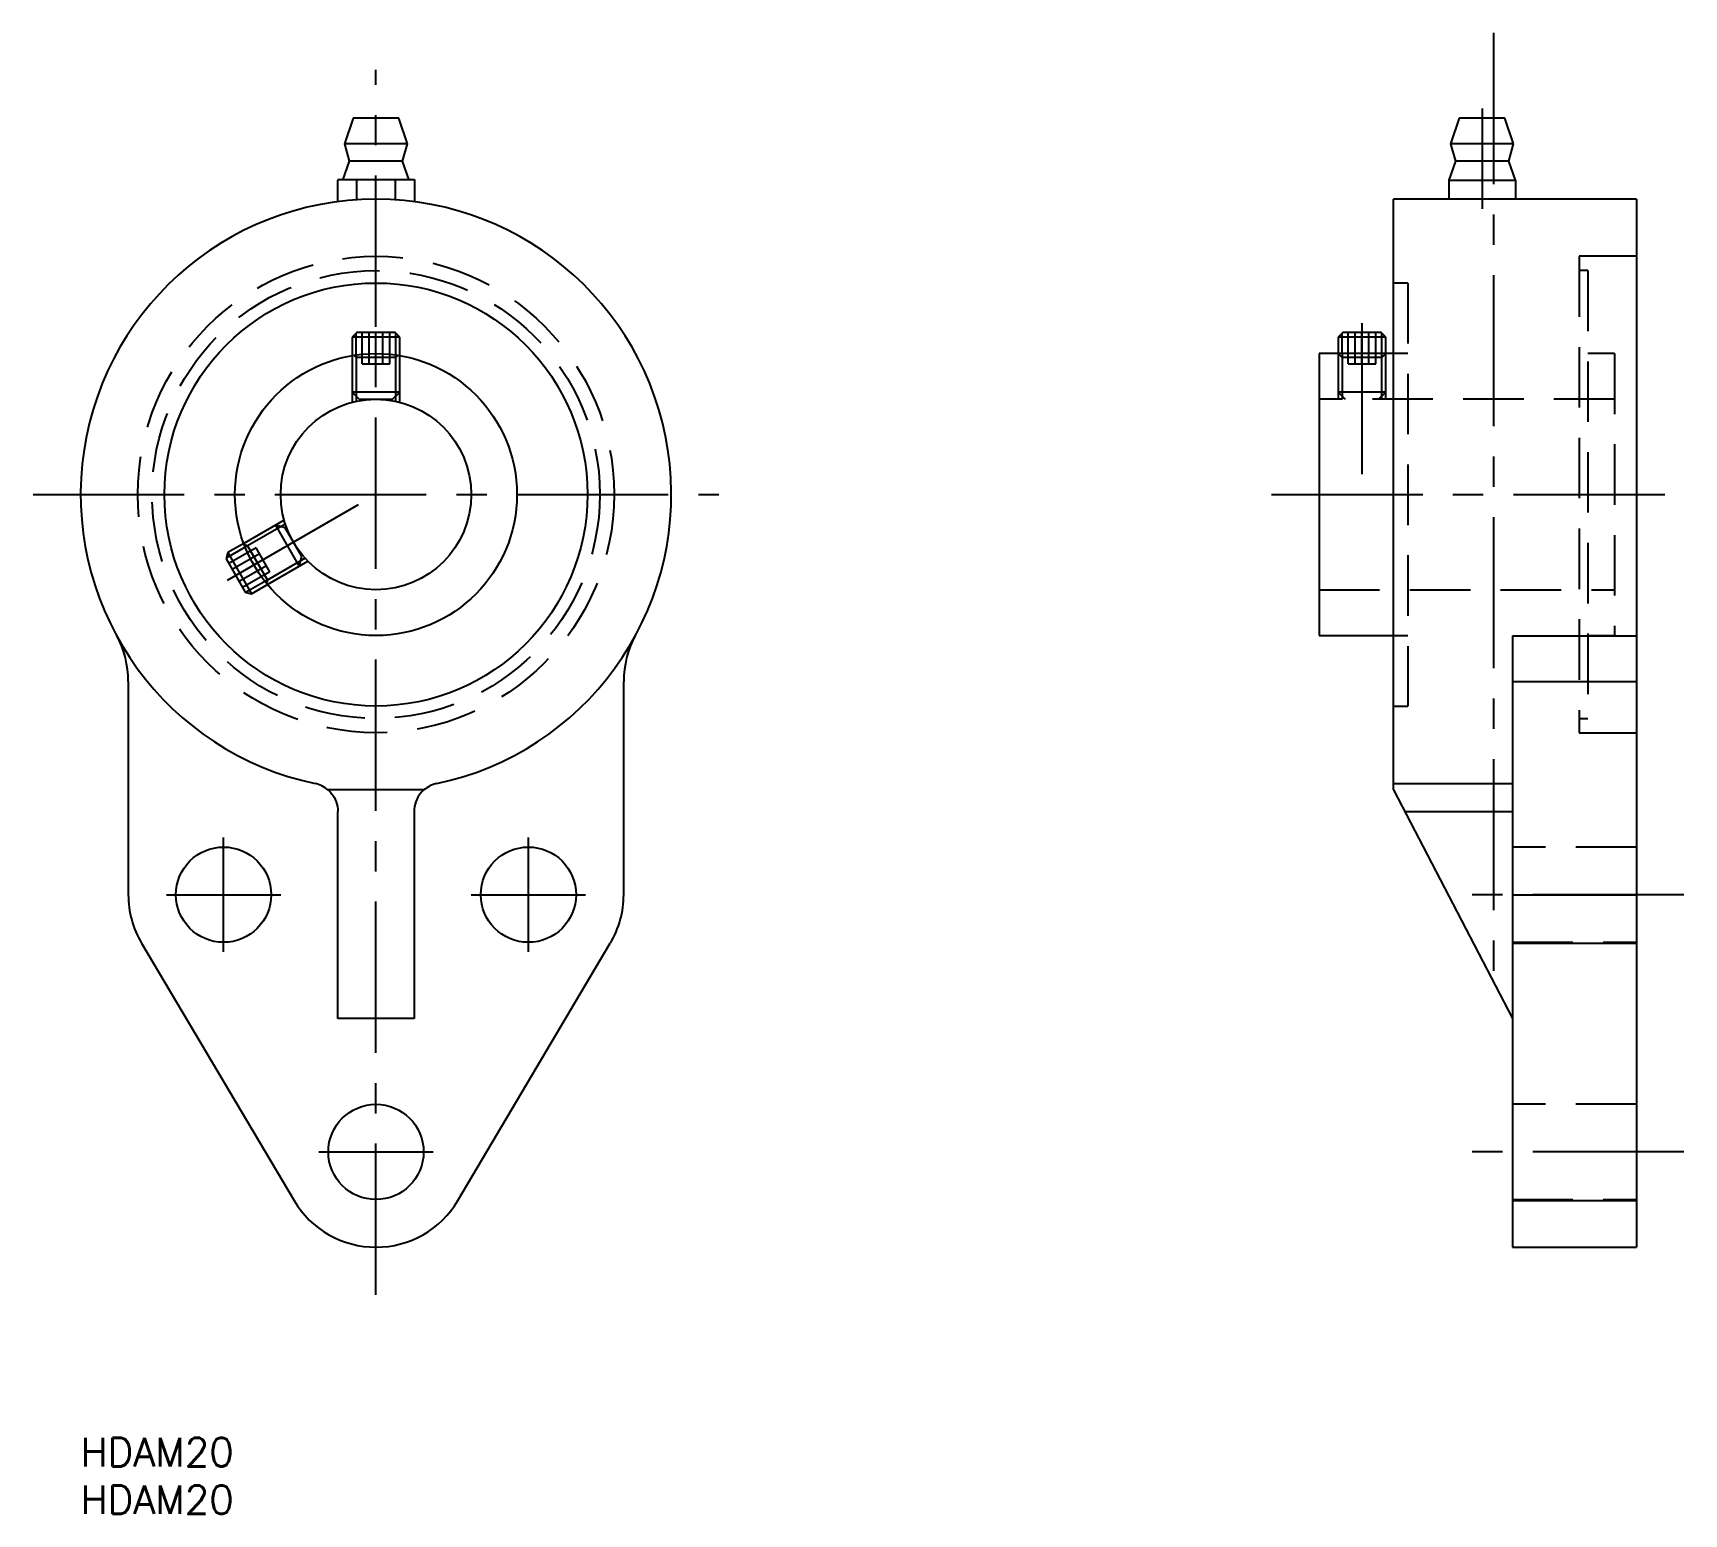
# Model space of a CAD drawing. Extents: x -5 to 168, y -8 to 147.
import ezdxf

# ---------------------------------------------------------------- set-up
doc = ezdxf.new("R2010")
doc.units = 0
doc.header["$LTSCALE"] = 0.5
doc.linetypes.add('CENTER', pattern=[50.8, 31.75, -6.35, 6.35, -6.35])
doc.linetypes.add('DASHED', pattern=[19.05, 12.7, -6.35])
for name, color, linetype in [('MSM_CENTER', 1, 'CENTER'), ('MSM_CONTINUOUS', 7, 'CONTINUOUS'), ('MSM_DASHED', 4, 'DASHED'), ('MSM_NARROW', 5, 'CONTINUOUS'), ('MSM_PART_NUMBER', 7, 'CONTINUOUS')]:
    doc.layers.add(name, color=color, linetype=linetype)
doc.styles.get("Standard").update_dxf_attribs({"font": 'txt.shx', "height": 3, "bigfont": 'bigfont.shx'})

msp = doc.modelspace()

# ---------------------------------------------------------------- linework, layer by layer
at = {"layer": 'MSM_CENTER'}
for p, q in [((148.3, 147.44), (148.3, 47.84)), ((31, 15), (31, 143.57)), ((147.1, 139.5), (147.1, 129)), ((134.5, 117), (134.5, 99)), ((-5, 99), (67, 99)), ((15.41, 90), (31, 99)), ((125, 99), (168.3, 99)), ((15, 51), (15, 63)), ((47, 51), (47, 63)), ((9, 57), (21, 57)), ((41, 57), (53, 57)), ((168.3, 57), (145.3, 57)), ((25, 30), (37, 30)), ((168.3, 30), (145.3, 30))]:
    msp.add_line(p, q, dxfattribs=at)
at = {"layer": 'MSM_CONTINUOUS'}
for p, q in [((28.6, 138.5), (27.7, 135.8)), ((33.4, 138.5), (28.6, 138.5)), ((34.3, 135.8), (33.4, 138.5)), ((144.7, 138.5), (143.8, 135.8)), ((149.5, 138.5), (144.7, 138.5)), ((150.4, 135.8), (149.5, 138.5)), ((27.7, 135.8), (28.2, 134)), ((34.3, 135.8), (27.7, 135.8)), ((33.8, 134), (34.3, 135.8)), ((143.8, 135.8), (144.3, 134)), ((150.4, 135.8), (143.8, 135.8)), ((149.9, 134), (150.4, 135.8)), ((28.2, 134), (27.5, 132)), ((33.8, 134), (28.2, 134)), ((34.5, 132), (33.8, 134)), ((144.3, 134), (143.6, 132)), ((149.9, 134), (144.3, 134)), ((150.6, 132), (149.9, 134)), ((26.95, 132), (26.95, 129.74)), ((26.96, 132.07), (35.04, 132.07)), ((28.97, 132), (28.97, 129.93)), ((33.02, 132), (33.02, 129.93)), ((35.04, 132.07), (35.04, 129.8)), ((143.6, 132), (150.6, 132)), ((143.6, 132), (143.6, 130)), ((147.1, 132), (147.1, 130)), ((150.6, 132), (150.6, 130)), ((137.8, 68), (137.8, 130)), ((163.3, 130), (137.8, 130)), ((163.3, 130), (163.3, 20)), ((28.99, 116), (28.5, 115.51)), ((33.5, 115.51), (28.5, 115.51)), ((28.5, 115.51), (28.5, 113.59)), ((33.01, 116), (28.99, 116)), ((33.5, 115.51), (33.01, 116)), ((33.5, 113.59), (33.5, 115.51)), ((132.49, 116), (132, 115.51)), ((132, 115.51), (132, 113.8)), ((137, 115.51), (132, 115.51)), ((136.51, 116), (132.49, 116)), ((137, 115.51), (136.51, 116)), ((137, 113.8), (137, 115.51)), ((137.8, 113.8), (130, 113.8)), ((130, 113.8), (130, 84.2)), ((17.12, 93.87), (15.45, 92.91)), ((15.45, 92.91), (15.27, 92.24)), ((15.27, 92.24), (17.28, 88.76)), ((15.45, 92.91), (17.95, 88.58)), ((17.28, 88.76), (17.95, 88.58)), ((17.95, 88.58), (19.62, 89.54)), ((130, 84.2), (137.8, 84.2)), ((150.3, 84.16), (150.3, 20)), ((5, 79.38), (5, 57)), ((57, 57), (57, 79.38)), ((36.04, 68), (25.96, 68)), ((25.96, 68), (26.12, 67.85)), ((26.12, 67.85), (26.21, 67.75)), ((26.21, 67.75), (26.38, 67.55)), ((35.79, 67.75), (35.62, 67.55)), ((35.88, 67.85), (35.79, 67.75)), ((36.04, 68), (35.88, 67.85)), ((137.8, 68), (150.3, 44)), ((26.38, 67.55), (26.46, 67.45)), ((26.46, 67.45), (26.6, 67.23)), ((26.6, 67.23), (26.72, 67)), ((26.72, 67), (26.82, 66.75)), ((26.82, 66.75), (26.9, 66.5)), ((26.9, 66.5), (26.95, 66.25)), ((26.95, 66.25), (26.99, 65.99)), ((26.99, 65.99), (27, 65.73)), ((35.01, 65.99), (35, 65.73)), ((35.05, 66.25), (35.01, 65.99)), ((35.1, 66.5), (35.05, 66.25)), ((35.18, 66.75), (35.1, 66.5)), ((35.28, 67), (35.18, 66.75)), ((35.4, 67.23), (35.28, 67)), ((35.54, 67.45), (35.4, 67.23)), ((35.62, 67.55), (35.54, 67.45)), ((27, 44), (27, 65.73)), ((35, 65.73), (35, 44)), ((6.4, 51.9), (22.4, 24.9)), ((39.6, 24.9), (55.6, 51.9)), ((35, 44), (27, 44)), ((150.3, 20), (163.3, 20))]:
    msp.add_line(p, q, dxfattribs=at)
for centre, radius in [((31, 99), 22.2), ((31, 99), 14.8), ((31, 99), 10), ((15, 57), 5), ((47, 57), 5), ((31, 30), 5)]:
    msp.add_circle(centre, radius, dxfattribs=at)
for centre, radius, start, end in [((31, 99), 31, 281.8812, 258.1188), ((-5, 79.38), 10, 360, 28.5921), ((67, 79.38), 10, 151.4079, 180), ((24, 65.73), 3, 49.2183, 78.1188), ((38, 65.73), 3, 101.8812, 130.7817), ((15, 57), 10, 180, 210.6507), ((47, 57), 10, 329.3493, 360), ((31, 30), 10, 210.6507, 329.3493)]:
    msp.add_arc(centre, radius, start, end, dxfattribs=at)
at = {"layer": 'MSM_DASHED'}
for p, q in [((163.3, 124), (157.3, 124)), ((157.3, 124), (157.3, 74)), ((158.2, 122.5), (157.3, 122.5)), ((158.2, 122.5), (158.2, 75.5)), ((139.3, 121.2), (137.8, 121.2)), ((139.3, 121.2), (139.3, 76.8)), ((29.56, 112.7), (29.56, 116)), ((30.28, 112.7), (30.28, 116)), ((31, 112.7), (31, 116)), ((31.72, 112.7), (31.72, 116)), ((32.44, 112.7), (32.44, 116)), ((133.06, 112.7), (133.06, 116)), ((133.78, 112.7), (133.78, 116)), ((134.5, 112.7), (134.5, 116)), ((135.22, 112.7), (135.22, 116)), ((135.94, 112.7), (135.94, 116)), ((28.5, 113.59), (28.5, 108.68)), ((28.91, 113.37), (28.66, 113.61)), ((33.09, 113.37), (28.91, 113.37)), ((28.93, 113.65), (28.93, 108.74)), ((29.56, 112.7), (32.44, 112.7)), ((33.07, 108.74), (33.07, 113.65)), ((33.09, 113.37), (33.34, 113.61)), ((33.5, 108.68), (33.5, 113.59)), ((132, 113.8), (132.43, 113.37)), ((132, 113.8), (132, 109)), ((132.01, 112.8), (132, 112.8)), ((132.43, 113.8), (132.43, 109)), ((136.57, 113.37), (132.43, 113.37)), ((133.06, 112.7), (135.94, 112.7)), ((136.57, 109), (136.57, 113.8)), ((136.57, 113.37), (137, 113.8)), ((137, 114.3), (136.99, 114.3)), ((137, 112.8), (136.99, 112.8)), ((137, 109), (137, 113.8)), ((139.3, 113.8), (137.8, 113.8)), ((161, 113.8), (158.2, 113.8)), ((161, 113.8), (161, 84.2)), ((28.5, 109.75), (29.25, 109)), ((33.5, 109.75), (28.5, 109.75)), ((32.75, 109), (33.5, 109.75)), ((132, 109.75), (132.75, 109)), ((137, 109.75), (132, 109.75)), ((136.25, 109), (137, 109.75)), ((29.25, 109), (32.75, 109)), ((161, 109), (130, 109)), ((21.36, 96.32), (17.12, 93.87)), ((21.53, 95.92), (17.27, 93.46)), ((21.46, 95.52), (20.44, 95.79)), ((20.44, 95.79), (22.94, 91.46)), ((23.21, 92.48), (21.46, 95.52)), ((17.51, 93.63), (17.17, 93.72)), ((17.51, 93.63), (19.6, 90)), ((18.41, 93.4), (15.56, 91.75)), ((18.77, 92.78), (15.92, 91.13)), ((19.14, 92.15), (16.28, 90.5)), ((19.86, 90.9), (18.41, 93.4)), ((19.34, 89.88), (23.59, 92.34)), ((19.62, 89.54), (23.86, 91.99)), ((22.94, 91.46), (23.21, 92.48)), ((19.5, 91.53), (16.64, 89.88)), ((19.86, 90.9), (17, 89.25)), ((19.6, 90), (19.51, 89.67)), ((130, 89), (161, 89)), ((137.8, 84.2), (139.3, 84.2)), ((158.2, 84.2), (161, 84.2)), ((137.8, 76.8), (139.3, 76.8)), ((157.3, 75.5), (158.2, 75.5)), ((157.3, 74), (163.3, 74)), ((163.3, 62), (150.3, 62)), ((150.3, 52), (163.3, 52)), ((163.3, 35), (150.3, 35)), ((150.3, 25), (163.3, 25))]:
    msp.add_line(p, q, dxfattribs=at)
for radius in [25, 23.5]:
    msp.add_circle((31, 99), radius, dxfattribs=at)
at = {"layer": 'MSM_NARROW'}
for p, q in [((28.93, 113.65), (28.93, 115.94)), ((33.07, 113.65), (33.07, 115.94)), ((132.43, 113.8), (132.43, 115.94)), ((136.57, 113.8), (136.57, 115.94)), ((17.27, 93.46), (15.29, 92.32)), ((19.34, 89.88), (17.36, 88.74)), ((150.3, 84.16), (163.3, 84.16)), ((150.3, 79.38), (163.3, 79.38)), ((137.8, 68.66), (150.3, 68.66)), ((138.98, 65.73), (150.3, 65.73)), ((150.3, 57), (163.3, 57)), ((150.3, 51.9), (163.3, 51.9)), ((150.3, 24.9), (163.3, 24.9))]:
    msp.add_line(p, q, dxfattribs=at)

# ---------------------------------------------------------------- texts
at = {"layer": 'MSM_PART_NUMBER'}
for p in [(0, -3), (0, -8)]:
    msp.add_text('HDAM20', height=3, dxfattribs=at).set_placement(p)

doc.saveas('drawing.dxf')
